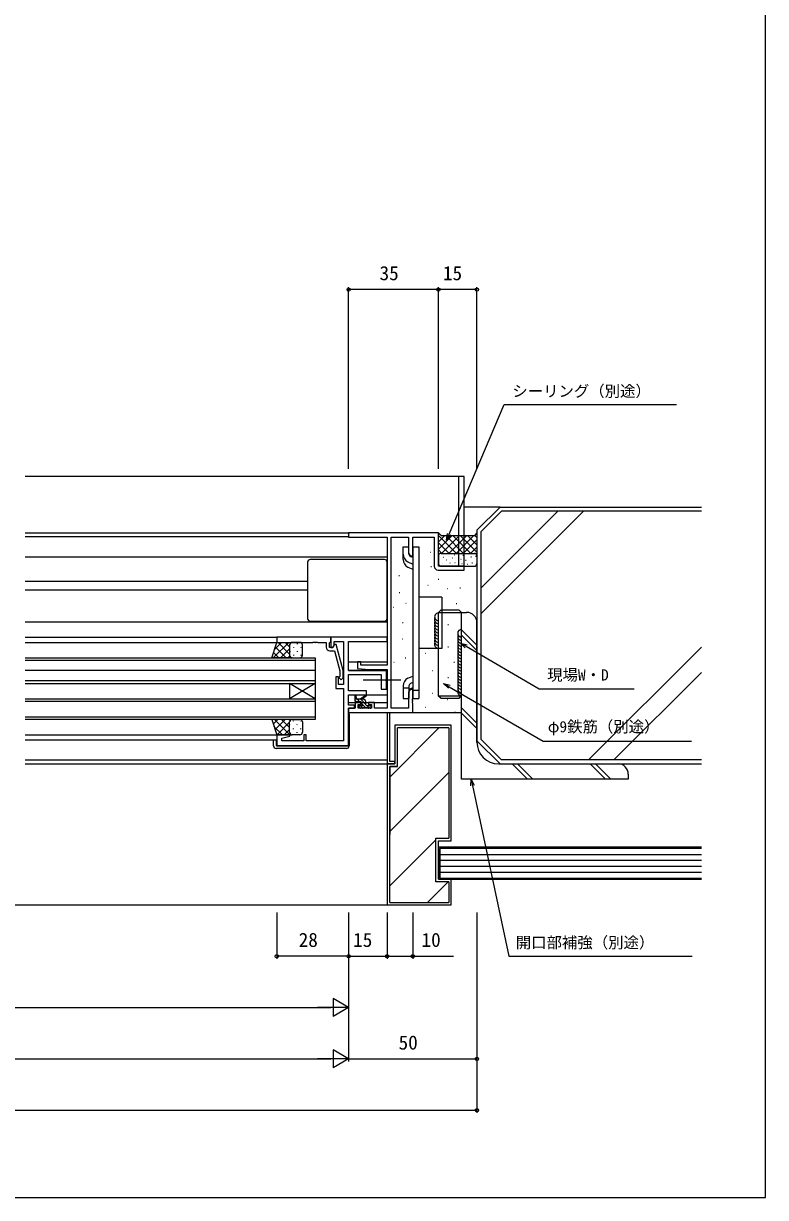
# Model space of a CAD drawing. Units: millimetres, scale not verified. Extents: x -437 to 438, y -681 to 678.
# Drawn here: x 148.9 to 438.2, y -681 to -223.5 of the extents above; entities that cross this region are included whole.
import ezdxf
from ezdxf.enums import TextEntityAlignment as Align

# ---------------------------------------------------------------- set-up
doc = ezdxf.new("R2010")
doc.units = ezdxf.units.MM
doc.header["$LTSCALE"] = 4
for name, color, linetype in [('0-2_YKK_11', 7, 'Continuous'), ('0-3_YKK_11E', 7, 'Continuous'), ('0-4_YKK_12', 2, 'Continuous'), ('0-5_YKK_13', 4, 'Continuous'), ('0-6_YKK_D', 6, 'Continuous'), ('0-7_YKK_ZWAK', 7, 'Continuous'), ('0-8_YSS_K', 3, 'Continuous'), ('0-9_YSS_KE', 3, 'Continuous')]:
    doc.layers.add(name, color=color, linetype=linetype)
doc.styles.add('ＭＳ ゴシック', font='')
doc.styles.get('ＭＳ ゴシック').set_extended_font_data('MS Gothic')

msp = doc.modelspace()

# ---------------------------------------------------------------- linework, layer by layer
at = {"layer": '0-2_YKK_11'}
for points in [[(310.57, -436.5), (320.7, -436.5), (320.7, -435), (310.7, -435), (310.7, -422), (275.7, -422), (275.7, -423.63), (290.7, -423.63), (290.7, -473.5), (280.4, -473.5), (280.4, -472.2), (279.2, -472.2), (279.2, -474.806), (283.7, -475.2), (290.7, -475.2), (290.7, -490.37), (285.8, -490.37), (285.8, -488.1), (283.5, -488.1), (283.5, -488.9), (284.6, -488.9), (284.6, -490.37), (279.4, -490.37), (279.4, -488.9), (280.5, -488.9), (280.5, -488.1), (278.2, -488.1), (278.2, -490.37), (275.7, -490.37), (275.7, -492), (300.7, -492), (300.7, -488.458), (300.58, -488.275), (300.58, -487.725), (300.7, -487.542), (300.7, -487.458), (300.58, -487.275), (300.58, -486.725), (300.7, -486.542), (300.7, -483)], [(292.33, -490.37), (292.33, -423.63), (299.07, -423.63), (299.07, -429.909), (299.7, -431), (300.7, -431), (300.7, -423.63), (309.07, -423.63), (309.07, -435)], [(268.7, -462.7), (247.7, -462.7), (247.7, -464.7), (261.742, -464.7), (261.925, -464.58), (262.475, -464.58), (262.658, -464.7), (262.742, -464.7), (262.925, -464.58), (263.475, -464.58), (263.658, -464.7), (266.9, -464.7), (266.9, -466.5)], [(247.7, -504.9), (275.7, -504.9), (275.7, -490.3), (278, -490.3), (278, -489.1), (275.7, -489.1), (275.7, -485.1), (282.7, -485.1), (282.7, -483.5), (275.7, -483.5), (275.7, -477.2), (288.4, -477.2), (288.4, -482.9), (290.4, -482.9), (290.4, -479.858), (290.28, -479.675), (290.28, -479.125), (290.4, -478.942), (290.4, -475.6), (275.7, -475.6), (275.7, -464.3), (290.7, -464.3), (290.7, -462.7), (268.7, -462.7), (268.7, -466.7), (269.5, -466.7), (270, -465.834), (270, -464.3), (273.7, -464.3), (273.7, -481.1), (271.7, -481.1), (271.7, -478.1), (270.7, -478.1), (270.7, -482.6), (273.7, -482.6), (273.7, -503), (259.2, -503), (259.2, -500.7), (258.2, -500.7), (258.2, -503)], [(268.4, -468), (270.22, -468), (272.3, -475.761), (272.3, -477.951), (271.876, -478.376), (272.724, -479.224), (273.5, -478.449), (273.5, -475.603), (270.793, -465.5), (270.193, -465.5), (269.5, -466.7), (268.2, -466.7), (268.2, -464.9), (268.4, -464.7), (268.7, -464.4), (268.7, -462.7)], [(300.7, -483), (299.7, -483), (299.07, -484.091), (299.07, -490.37), (292.33, -490.37)], [(258.2, -503), (249.6, -503), (249.6, -502.061), (252.729, -501.222), (252.661, -500.7), (247.7, -500.7), (247.7, -504.9)]]:
    msp.add_lwpolyline(points, dxfattribs=at)
for centre in [(310.57, -435), (268.4, -466.5)]:
    msp.add_arc(centre, 1.5, 180.00001, 269.99999, dxfattribs=at)
at = {"layer": '0-3_YKK_11E'}
for points in [[(310.57, -436.5), (320.7, -436.5), (320.7, -435), (310.7, -435), (310.7, -422), (275.7, -422), (275.7, -423.63), (290.7, -423.63), (290.7, -473.5), (280.4, -473.5), (280.4, -472.2), (279.2, -472.2), (279.2, -474.806), (283.7, -475.2), (290.7, -475.2), (290.7, -490.37), (285.8, -490.37), (285.8, -488.1), (283.5, -488.1), (283.5, -488.9), (284.6, -488.9), (284.6, -490.37), (279.4, -490.37), (279.4, -488.9), (280.5, -488.9), (280.5, -488.1), (278.2, -488.1), (278.2, -490.37), (275.7, -490.37), (275.7, -492), (290.7, -492), (290.7, -512), (293.7, -512), (293.7, -511.1), (291.7, -511.1), (291.7, -492), (300.7, -492), (300.7, -488.458), (300.58, -488.275), (300.58, -487.725)], [(292.33, -490.37), (292.33, -423.63), (299.07, -423.63), (299.07, -429.909), (299.7, -431), (300.7, -431), (300.7, -423.63), (309.07, -423.63), (309.07, -435)], [(300.58, -487.725), (300.7, -487.542), (300.7, -487.458), (300.58, -487.275), (300.58, -486.725), (300.7, -486.542), (300.7, -483), (299.7, -483), (299.07, -484.091), (299.07, -490.37), (292.33, -490.37)]]:
    msp.add_lwpolyline(points, dxfattribs=at)
msp.add_arc((310.57, -435), 1.5, 180.00001, 269.99999, dxfattribs=at)
at = {"layer": '0-4_YKK_12'}
for p, q in [((320.7, -400), (149.573, -400)), ((318.7, -423), (318.7, -400)), ((320.7, -423), (320.7, -400)), ((149.573, -422), (276, -422)), ((149.573, -423.4), (275.7, -423.4)), ((318.7, -435), (318.7, -423)), ((320.7, -435), (320.7, -423)), ((149.573, -431.3), (290.7, -431.3)), ((149.573, -440.8), (259.7, -440.8)), ((149.573, -444.2), (259.7, -444.2)), ((149.573, -456.7), (290.7, -456.7)), ((149.573, -462.7), (248, -462.7)), ((149.573, -464.7), (248.2, -464.7)), ((149.573, -470.7), (262.7, -470.7)), ((262.7, -470.7), (262.7, -480.7)), ((262.7, -471.7), (149.573, -471.7)), ((262.7, -475.7), (149.573, -475.7)), ((275.7, -472.2), (290.7, -472.2)), ((275.7, -475.6), (290.7, -475.6)), ((262.7, -479.7), (149.573, -479.7)), ((149.573, -480.7), (262.7, -480.7)), ((252.7, -480.7), (252.7, -486.7)), ((262.7, -480.7), (252.7, -486.7)), ((262.7, -486.7), (252.7, -480.7)), ((262.7, -480.7), (262.7, -486.7)), ((149.573, -486.7), (262.7, -486.7)), ((262.7, -487.7), (149.573, -487.7)), ((275.7, -488.1), (290.7, -488.1)), ((149.573, -493.7), (262.7, -493.7)), ((275.7, -492), (276, -492)), ((275.807, -490.37), (276, -490.37)), ((149.573, -500.7), (248.2, -500.7)), ((149.573, -502.7), (247.7, -502.7)), ((149.573, -510.5), (290.7, -510.5)), ((149.573, -512), (291, -512))]:
    msp.add_line(p, q, dxfattribs=at)
msp.add_lwpolyline([(262.7, -486.7), (262.7, -494.7), (149.573, -494.7)], dxfattribs=at)
at = {"layer": '0-5_YKK_13'}
for p, q in [((296.9, -427.5), (299.2, -427.5)), ((296.9, -430.273), (296.9, -427.5)), ((296.9, -432.332), (296.9, -429.794)), ((299.2, -430.273), (299.2, -427.5)), ((259.7, -433.4), (259.7, -455.4)), ((289.7, -432.4), (260.7, -432.4)), ((290.7, -455.4), (290.7, -433.4)), ((298.788, -433.256), (300.7, -434.161)), ((300.7, -431.616), (299.772, -431.177)), ((298.806, -435.323), (300.7, -436.206)), ((312, -447), (303, -447)), ((312, -447), (312, -467)), ((260.7, -456.4), (289.7, -456.4)), ((252.332, -464.7), (246.332, -470.7)), ((249.503, -464.7), (246.798, -467.405)), ((251.351, -470.7), (247.113, -466.461)), ((252.7, -469.22), (248.18, -464.7)), ((252.7, -466.392), (251.008, -464.7)), ((252.7, -465.7), (252.7, -469.7)), ((252.7, -465.7), (252.7, -469.7)), ((252.79, -465.285), (252.79, -465.32)), ((256.7, -464.7), (253.7, -464.7)), ((254.205, -466.535), (254.205, -466.735)), ((255.62, -465.12), (255.62, -465.32)), ((257.035, -466.535), (257.035, -466.735)), ((257.7, -469.7), (257.7, -465.7)), ((248.523, -470.7), (246.406, -468.583)), ((252.7, -467.16), (249.16, -470.7)), ((252.733, -469.955), (251.989, -470.7)), ((252.79, -468.15), (252.79, -468.35)), ((253.7, -470.7), (256.7, -470.7)), ((254.205, -469.565), (254.205, -469.765)), ((255.62, -468.15), (255.62, -468.35)), ((257.035, -469.565), (257.035, -469.765)), ((312, -467), (303, -467)), ((296.083, -479.4), (281.4, -479.4)), ((298.806, -478.677), (300.7, -477.794)), ((300.7, -480.332), (299.778, -480.762)), ((296.9, -481.668), (296.9, -484.206)), ((296.9, -482.443), (299.2, -482.443)), ((296.9, -484.206), (296.9, -486.5)), ((299.2, -481.668), (299.2, -486.5)), ((300.7, -482.384), (299.2, -483.094)), ((300.7, -483.325), (303, -483.325)), ((278.2, -487.57), (278.2, -485.571)), ((281.4, -486.87), (278.2, -486.87)), ((278.739, -487.87), (278.2, -487.331)), ((278.5, -485.744), (278.699, -486.87)), ((280.5, -487.87), (278.5, -487.87)), ((280.086, -487.87), (279.086, -486.87)), ((280, -489.27), (280.339, -489.27)), ((280.1, -486.87), (282.318, -485.187)), ((281.208, -490.339), (280.139, -489.27)), ((282.4, -488.837), (280.433, -486.87)), ((280.7, -486.87), (282.519, -485.469)), ((280.8, -488.809), (280.8, -488.17)), ((282.386, -490.17), (280.8, -488.584)), ((282.244, -487.334), (281.936, -487.026)), ((282.4, -488.97), (282.4, -487.87)), ((282.605, -485.1), (290.7, -485.1)), ((282.7, -489.27), (284.1, -489.27)), ((283.933, -490.37), (282.833, -489.27)), ((284.384, -489.474), (284.196, -489.286)), ((296.9, -486.5), (299.2, -486.5)), ((280.288, -490.282), (279.788, -489.782)), ((281.1, -490.37), (280.5, -490.37)), ((283.4, -490.17), (281.3, -490.17)), ((284.1, -490.37), (283.6, -490.37)), ((284.4, -489.57), (284.4, -490.07)), ((248.123, -494.7), (246.306, -496.517)), ((249.903, -500.7), (246.598, -497.395)), ((252.732, -500.7), (246.732, -494.7)), ((250.951, -494.7), (247.013, -498.639)), ((252.7, -495.78), (247.78, -500.7)), ((252.7, -497.84), (249.56, -494.7)), ((252.7, -498.608), (250.608, -500.7)), ((252.855, -495.166), (252.389, -494.7)), ((252.7, -499.7), (252.7, -495.7)), ((252.7, -499.7), (252.7, -495.7)), ((252.79, -496.85), (252.79, -496.65)), ((253.7, -494.7), (256.7, -494.7)), ((254.205, -495.435), (254.205, -495.235)), ((254.205, -498.465), (254.205, -498.265)), ((255.62, -496.85), (255.62, -496.65)), ((257.035, -495.435), (257.035, -495.235)), ((257.035, -498.465), (257.035, -498.265)), ((257.7, -495.7), (257.7, -499.7)), ((246.4, -505), (246.4, -502.7)), ((247.4, -502.7), (247.4, -504.7)), ((252.79, -499.88), (252.79, -499.68)), ((253.465, -500.672), (253.437, -500.7)), ((256.7, -500.7), (253.7, -500.7)), ((255.62, -499.88), (255.62, -499.68)), ((274.9, -506), (247.4, -506)), ((247.7, -505), (275.4, -505)), ((275.4, -505), (275.9, -505)), ((275.9, -504.7), (275.9, -505))]:
    msp.add_line(p, q, dxfattribs=at)
for points in [[(300.7, -427.5), (303, -427.5), (303, -486.5)], [(300.7, -427.5), (300.7, -486.5), (303, -486.5)], [(253.7, -470.7), (245.7, -470.7), (247.7, -464.7), (253.7, -464.7)], [(275.7, -492.5), (275.9, -492.5), (275.9, -504.7)], [(253.7, -494.7), (245.7, -494.7), (247.7, -500.7), (253.7, -500.7)]]:
    msp.add_lwpolyline(points, dxfattribs=at)
for centre, radius, start, end in [((260.7, -433.4), 1, 90, 180), ((289.7, -433.4), 1, 0, 90), ((300.2, -430.273), 3.3, 180, 244.66912), ((300.2, -432.332), 3.3, 180, 245), ((300.2, -430.273), 1, 180, 244.66912), ((260.7, -455.4), 1, 180, 270), ((289.7, -455.4), 1, 270, 0), ((253.7, -465.7), 1, 90.0001, 180.0001), ((253.7, -465.7), 1, 90.0001, 180.0001), ((256.7, -465.7), 1, 0.0001, 90.0001), ((253.7, -469.7), 1, 180.0001, 270.0001), ((253.7, -469.7), 1, 180.0001, 270.0001), ((256.7, -469.7), 1, 270.0001, 0.0001), ((300.2, -481.668), 3.3, 115, 180), ((300.2, -481.668), 1, 115, 180), ((278.4, -485.571), 0.2, 300, 180), ((278.5, -487.57), 0.3, 180, 270), ((280, -489.57), 0.3, 90, 225), ((280.339, -489.57), 0.3, 33.05573, 90), ((280.5, -488.17), 0.3, 0, 90), ((280.8, -489.27), 0.25, 213.05573, 56.94427), ((281.1, -488.809), 0.3, 180, 236.94427), ((281.4, -487.87), 1, 0, 90), ((282.5, -485.27), 0.2, 275.58289, 155.58289), ((282.7, -488.97), 0.3, 180, 270), ((284.1, -489.57), 0.3, 0, 90), ((280.5, -490.07), 0.3, 225, 270), ((281.1, -490.17), 0.2, 270, 0), ((283.6, -490.17), 0.2, 180, 270), ((284.1, -490.07), 0.3, 270, 0), ((253.7, -495.7), 1, 89.9999, 179.9999), ((253.7, -495.7), 1, 89.9999, 179.9999), ((256.7, -495.7), 1, 359.9999, 89.9999), ((253.7, -499.7), 1, 179.9999, 269.9999), ((253.7, -499.7), 1, 179.9999, 269.9999), ((256.7, -499.7), 1, 269.9999, 359.9999), ((247.4, -505), 1, 180, 270), ((247.7, -504.7), 0.3, 180, 270), ((274.9, -505), 1, 270, 0)]:
    msp.add_arc(centre, radius, start, end, dxfattribs=at)
at = {"layer": '0-6_YKK_D'}
for p, q in [((275.7, -397), (275.7, -326.2)), ((310.7, -327.2), (275.7, -327.2)), ((310.7, -397), (310.7, -326.2)), ((310.7, -397), (310.7, -326.2)), ((325.7, -327.2), (310.7, -327.2)), ((325.7, -397), (325.7, -326.2)), ((247.7, -570), (247.7, -588)), ((275.7, -570), (275.7, -628)), ((275.7, -570), (275.7, -628)), ((275.7, -570), (275.7, -588)), ((275.7, -570), (275.7, -588)), ((275.7, -570), (275.7, -608)), ((290.7, -570), (290.7, -588)), ((290.7, -570), (290.7, -588)), ((300.7, -570), (300.7, -588)), ((325.7, -570), (325.7, -628)), ((325.7, -570), (325.7, -648)), ((275.7, -587), (247.7, -587)), ((275.7, -587), (290.7, -587)), ((275.7, -607), (269.638, -603.5)), ((269.638, -603.5), (269.638, -610.5)), ((27.7, -607), (268.7, -607)), ((275.7, -607), (263.576, -607)), ((275.7, -607), (269.638, -610.5)), ((275.7, -627), (269.638, -623.5)), ((269.638, -623.5), (269.638, -630.5)), ((-267.3, -627), (268.7, -627)), ((275.7, -627), (263.576, -627)), ((275.7, -627), (269.638, -630.5)), ((275.7, -627), (325.7, -627)), ((-324.3, -647), (325.7, -647))]:
    msp.add_line(p, q, dxfattribs=at)
for points in [[(313.898, -424.908), (314.894, -422.561), (336.356, -372), (403.539, -372)], [(315.523, -422.828), (313.898, -424.908), (314.265, -422.294)], [(321.152, -466.808), (319.289, -464.937), (321.838, -465.626)], [(319.289, -464.937), (321.495, -466.217), (349.939, -482.722), (386.949, -482.722)], [(314.569, -482.573), (312.703, -480.706), (315.253, -481.389)], [(312.703, -480.706), (314.911, -481.981), (351.545, -503.131), (409.343, -503.131)], [(323.313, -520.636), (323.451, -518), (324.649, -520.352)], [(323.451, -518), (323.981, -520.494), (338.117, -587), (409.645, -587)], [(290.7, -587), (300.7, -587), (316.625, -587)]]:
    msp.add_lwpolyline(points, dxfattribs=at)
for centre in [(275.7, -327.2), (310.7, -327.2), (310.7, -327.2), (325.7, -327.2), (247.7, -587), (275.7, -587), (275.7, -587), (290.7, -587), (290.7, -587), (300.7, -587), (325.7, -627), (325.7, -647)]:
    msp.add_circle(centre, 0.637, dxfattribs=at)
at = {"layer": '0-7_YKK_ZWAK'}
msp.add_lwpolyline([(-436.8, -681), (438.2, -681), (438.2, 644)], dxfattribs=at)
at = {"layer": '0-8_YSS_K'}
for p, q in [((334.7, -412), (320.7, -412)), ((327.2, -421.621), (335.321, -413.5)), ((357.295, -413.5), (327.2, -443.595)), ((327.2, -453.495), (367.195, -413.5)), ((413.2, -413.5), (335.321, -413.5)), ((310.7, -422), (311.7, -423)), ((310.7, -422.716), (311.058, -422.358)), ((310.7, -423), (317.7, -430)), ((310.7, -428.373), (316.073, -423)), ((310.7, -425.544), (313.244, -423)), ((311.7, -423), (324.7, -423)), ((311.901, -430), (318.901, -423)), ((313.528, -423), (320.528, -430)), ((314.729, -430), (321.729, -423)), ((316.357, -423), (323.357, -430)), ((317.558, -430), (324.558, -423)), ((319.185, -423), (325.7, -429.515)), ((320.386, -430), (325.7, -424.686)), ((322.014, -423), (325.7, -426.686)), ((325.7, -422), (324.7, -423)), ((324.842, -423), (325.7, -423.858)), ((327.2, -421.621), (327.2, -502.379)), ((307.43, -429.526), (307.63, -429.526)), ((310.7, -425.828), (314.872, -430)), ((310.7, -428.657), (312.043, -430)), ((311.7, -430), (325.7, -430)), ((323.215, -430), (325.7, -427.515)), ((310.7, -431), (310.7, -434)), ((312.34, -433.925), (312.24, -433.925)), ((312.828, -431.652), (312.728, -431.652)), ((313.843, -432.707), (313.743, -432.707)), ((315.062, -431.043), (314.962, -431.043)), ((315.225, -433.763), (315.125, -433.763)), ((316.281, -431.814), (316.181, -431.814)), ((316.931, -430.678), (316.831, -430.678)), ((316.931, -430.678), (316.831, -430.678)), ((317.175, -433.682), (317.075, -433.682)), ((319.399, -432.214), (319.599, -432.214)), ((319.807, -433.971), (320.007, -433.971)), ((320.216, -430.702), (320.416, -430.702)), ((321.278, -432.581), (321.478, -432.581)), ((322.014, -434.175), (322.214, -434.175)), ((323.362, -431.315), (323.562, -431.315)), ((323.771, -433.725), (323.971, -433.725)), ((325.201, -431.029), (325.401, -431.029)), ((325.7, -431), (325.7, -434)), ((295.273, -438.644), (295.473, -438.644)), ((307.787, -435.068), (307.987, -435.068)), ((311.7, -435), (324.7, -435)), ((306.536, -442.398), (306.736, -442.398)), ((310.647, -440.074), (310.847, -440.074)), ((314.223, -443.649), (314.423, -443.649)), ((319.05, -443.47), (319.25, -443.47)), ((295.452, -445.258), (295.652, -445.258)), ((293.128, -450.979), (293.328, -450.979)), ((297.955, -449.37), (298.155, -449.37)), ((310.7, -453), (311.7, -452)), ((317.619, -449.549), (317.819, -449.549)), ((296.703, -456.878), (296.903, -456.878)), ((309.038, -455.448), (309.238, -455.448)), ((310.7, -453), (319.7, -453)), ((310.7, -485.592), (310.7, -453)), ((319.7, -518), (319.7, -453)), ((319.7, -453), (321.7, -453)), ((319.7, -485.592), (319.7, -453)), ((325.7, -503.5), (325.7, -457)), ((314.402, -457.772), (314.602, -457.772)), ((319.7, -459.749), (325.7, -465.749)), ((319.7, -461.87), (325.7, -467.87)), ((296.524, -463.314), (296.724, -463.314)), ((314.402, -466.353), (314.602, -466.353)), ((369.19, -510.5), (413.2, -466.49)), ((297.776, -470.644), (297.976, -470.644)), ((305.642, -468.856), (305.842, -468.856)), ((293.307, -472.431), (293.507, -472.431)), ((308.323, -475.649), (308.523, -475.649)), ((316.726, -472.431), (316.926, -472.431)), ((314.402, -478.331), (314.602, -478.331)), ((379.089, -510.5), (413.2, -476.389)), ((308.323, -484.409), (308.523, -484.409)), ((319.7, -485.592), (310.7, -485.592)), ((314.044, -486.912), (314.244, -486.912)), ((319.7, -485.592), (318.7, -486.592)), ((300.7, -492), (319.7, -492)), ((305.463, -489.951), (305.663, -489.951)), ((317.083, -491.739), (317.283, -491.739)), ((319.7, -490.154), (325.7, -496.154)), ((319.7, -492.275), (325.7, -498.275)), ((310.847, -498.001), (291.7, -517.148)), ((314.7, -498.001), (294.7, -498.001)), ((294.7, -513.001), (294.7, -498.001)), ((314.7, -498.001), (314.7, -541)), ((327.2, -502.379), (335.321, -510.5)), ((334.2, -512), (380.7, -512)), ((413.2, -510.5), (335.321, -510.5)), ((339.425, -512), (345.425, -518)), ((341.546, -512), (347.546, -518)), ((369.83, -512), (375.83, -518)), ((371.952, -512), (377.952, -518)), ((291.7, -513), (291.7, -539.5)), ((291.7, -513), (294.7, -513)), ((291.7, -566.001), (291.7, -513.001)), ((294.7, -513.001), (291.7, -513.001)), ((291.7, -538.361), (314.7, -515.361)), ((291.7, -559.574), (309.7, -541.574)), ((311.2, -547.3), (413.2, -547.3)), ((311.2, -549.6), (413.2, -549.6)), ((311.2, -551.9), (413.2, -551.9)), ((306.487, -566.001), (314.487, -558.001)), ((311.2, -554.2), (413.2, -554.2)), ((314.7, -558.001), (314.7, -566.001)), ((134.7, -567), (290.7, -567)), ((134.7, -567), (290.7, -567)), ((291.7, -566.001), (314.7, -566.001))]:
    msp.add_line(p, q, dxfattribs=at)
for points in [[(311.7, -452), (318.7, -452), (319.7, -453)], [(318.7, -486.592), (311.7, -486.592), (310.7, -485.592)], [(384.7, -516), (384.7, -518), (319.7, -518)], [(314.7, -558.001), (309.7, -558.001), (309.7, -541), (314.7, -541)], [(413.2, -544.5), (310.7, -544.5), (310.7, -557), (413.2, -557)], [(413.2, -545), (311.2, -545), (311.2, -556.5), (413.2, -556.5)]]:
    msp.add_lwpolyline(points, dxfattribs=at)
for centre, radius, start, end in [((311.7, -431), 1, 90, 180), ((324.7, -431), 1, 0, 90), ((311.7, -434), 1, 180, 270), ((324.7, -434), 1, 270, 0), ((310.7, -454.7), 1.5, 89.99849, 269.99849), ((310.7, -455.9), 1.5, 156.42031, 269.99849), ((310.7, -457.1), 1.5, 156.42031, 269.99849), ((321.7, -457), 4, 0, 90), ((310.7, -458.3), 1.5, 156.42031, 269.99849), ((310.7, -459.5), 1.5, 156.42031, 269.99849), ((310.7, -460.7), 1.5, 156.42031, 269.99849), ((310.7, -461.9), 1.5, 156.42031, 269.99849), ((319.7, -461.125), 1.5, 90, 270), ((319.7, -462.325), 1.5, 156.42182, 270), ((310.7, -463.1), 1.5, 156.42031, 269.99849), ((310.7, -464.3), 1.5, 156.42031, 269.99849), ((310.7, -465.5), 1.5, 156.42031, 269.99849), ((319.7, -463.525), 1.5, 156.42182, 270), ((319.7, -464.725), 1.5, 156.42182, 270), ((319.7, -465.925), 1.5, 156.42182, 270), ((319.7, -467.125), 1.5, 156.42182, 270), ((319.7, -468.325), 1.5, 156.42182, 270), ((319.7, -469.525), 1.5, 156.42182, 270), ((319.7, -470.725), 1.5, 156.42182, 270), ((319.7, -471.925), 1.5, 156.42182, 270), ((319.7, -473.125), 1.5, 156.42182, 270), ((319.7, -474.325), 1.5, 156.42182, 270), ((319.7, -475.525), 1.5, 156.42182, 270), ((319.7, -476.725), 1.5, 156.42182, 270), ((319.7, -477.925), 1.5, 156.42182, 270), ((319.7, -479.125), 1.5, 156.42182, 270), ((319.7, -480.325), 1.5, 156.42182, 270), ((319.7, -481.525), 1.5, 156.42182, 270), ((319.7, -482.725), 1.5, 156.42182, 270), ((319.7, -483.925), 1.5, 156.42182, 270), ((334.2, -503.5), 8.5, 180, 270), ((380.7, -516), 4, 0, 90)]:
    msp.add_arc(centre, radius, start, end, dxfattribs=at)
at = {"layer": '0-9_YSS_KE'}
for p, q in [((325.7, -421), (334.7, -412)), ((334.7, -412), (413.2, -412)), ((325.7, -421), (325.7, -503)), ((315.7, -497), (293.7, -497)), ((325.7, -503), (334.7, -512)), ((334.7, -512), (413.2, -512)), ((310.7, -557.001), (310.7, -542)), ((310.7, -557.001), (315.7, -557.001))]:
    msp.add_line(p, q, dxfattribs=at)
for points in [[(293.7, -497), (293.7, -512), (290.7, -512)], [(310.7, -542), (315.7, -542), (315.7, -497)], [(293.7, -512), (290.7, -512), (290.7, -540)], [(290.7, -512), (290.7, -567), (315.7, -567), (315.7, -557)]]:
    msp.add_lwpolyline(points, dxfattribs=at)

# ---------------------------------------------------------------- texts
at = {"layer": '0-6_YKK_D', "style": 'ＭＳ ゴシック'}
for s, height, p in [('35', 5.499, (287.746, -325.2)), ('15', 5.499, (312.447, -325.2)), ('シーリング（別途）', 4.399, (339.497, -370.284)), ('現場W・D', 4.399, (353.08, -480.87)), ('φ9鉄筋（別途）', 4.399, (353.322, -501.04)), ('28', 5.499, (256.224, -585)), ('15', 5.499, (277.447, -585)), ('10', 5.499, (304.099, -585)), ('開口部補強（別途）', 4.399, (340.849, -585.148)), ('50', 5.499, (295.16, -625))]:
    msp.add_text(s, height=height, dxfattribs=at).set_placement(p, align=Align.BOTTOM_LEFT)

doc.saveas('drawing.dxf')
